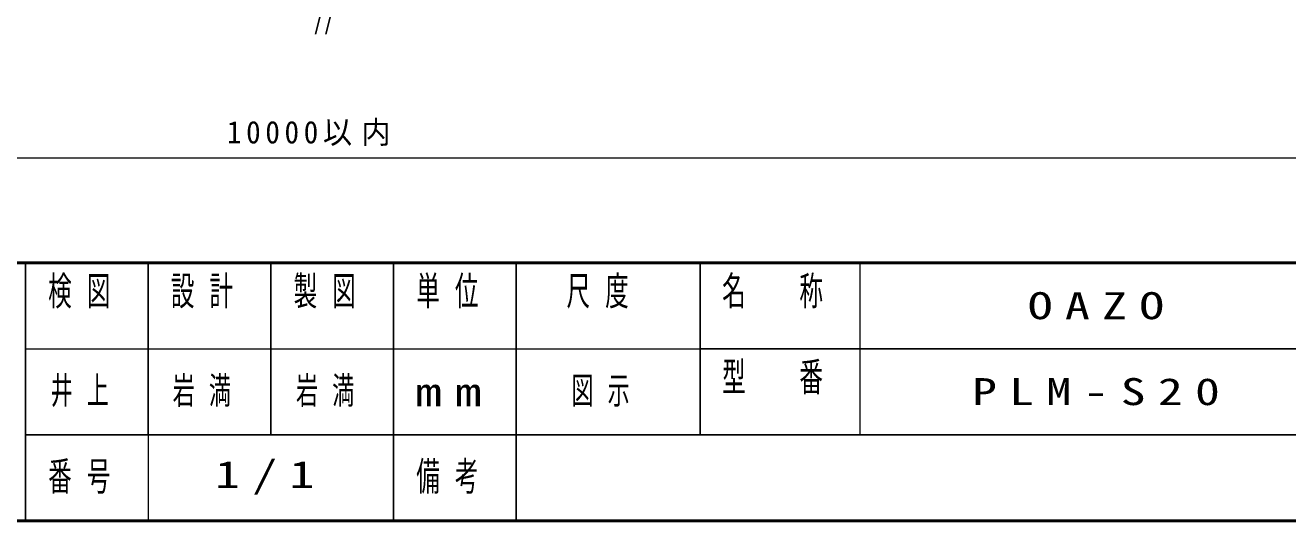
# Model space of a CAD drawing. Units: millimetres on the paper. Extents: x -385 to 420, y 0 to 267.
# Drawn here: x 177.5 to 280.4, y 0 to 40.4 of the extents above; entities that cross this region are included whole.
import ezdxf

# ---------------------------------------------------------------- set-up
doc = ezdxf.new("R2010")
doc.units = ezdxf.units.MM
doc.layers.add('1_20', color=7, linetype='Continuous', lineweight=25)
doc.layers.add('A3図枠', color=7, linetype='Continuous', lineweight=13)
doc.layers.add('図面プロファイル', color=7, linetype='Continuous')
doc.styles.add('ＭＳ ゴシック', font='')
doc.styles.get('ＭＳ ゴシック').set_extended_font_data('MS Gothic')

msp = doc.modelspace()

# ---------------------------------------------------------------- linework, layer by layer
at = {"layer": '1_20', "lineweight": 13}
msp.add_line((292.141, 29.528), (109.796, 29.528), dxfattribs=at)
at = {"layer": '1_20'}
for points in [[(201.135, 39.644), (201.488, 41.022), (201.202, 41.302), (201.973, 41.517), (201.687, 41.797), (202.04, 43.175)], [(201.99, 39.644), (202.344, 41.022), (202.058, 41.302), (202.828, 41.517), (202.542, 41.797), (202.896, 43.175)]]:
    msp.add_lwpolyline(points, dxfattribs=at)
at = {"layer": 'A3図枠', "lineweight": 50}
for p, q in [((35, 21), (420, 21)), ((35, 0), (420, 0))]:
    msp.add_line(p, q, dxfattribs=at)
at = {"layer": 'A3図枠', "color": 211, "lineweight": 25}
for p, q in [((177.5, 21), (177.5, 0)), ((187.5, 21), (187.5, 7)), ((197.5, 21), (197.5, 7)), ((207.5, 21), (207.5, 0)), ((217.5, 21), (217.5, 7)), ((232.5, 21), (232.5, 7)), ((232.5, 14), (350, 14)), ((177.5, 7), (420, 7))]:
    msp.add_line(p, q, dxfattribs=at)
at = {"layer": 'A3図枠'}
for p, q in [((245.5, 21), (245.5, 7)), ((177.5, 14), (232.5, 14)), ((187.5, 7), (187.5, 0))]:
    msp.add_line(p, q, dxfattribs=at)
at = {"layer": 'A3図枠', "lineweight": 25}
msp.add_line((217.5, 7), (217.5, 0), dxfattribs=at)

# ---------------------------------------------------------------- texts
at = {"layer": '1_20', "insert": (200.968, 30.528), "char_height": 1.833, "attachment_point": 8, "style": 'ＭＳ ゴシック'}
msp.add_mtext('\\T1.32;\\W0.95;10000以内', dxfattribs=at)
at = {"layer": 'A3図枠', "color": 4, "char_height": 2.346, "style": 'ＭＳ ゴシック'}
for s, insert, attachment_point in [('\\T1.64;\\W0.6;検図', (182.5, 19.9), 2), ('\\T1.64;\\W0.6;設計', (192.5, 19.9), 2), ('\\T1.64;\\W0.6;製図', (202.5, 19.9), 2), ('\\T1.64;\\W0.6;単位', (212.5, 19.9), 2), ('\\T1.64;\\W0.6;尺度', (224.75, 19.9), 2), ('\\T1.64;\\W0.6;名\u3000称', (239, 19.9), 2), ('\\T1.64;\\W0.6;型\u3000番', (239, 12.9), 2), ('\\T1.5;\\W1.35;mm', (212.5, 10.5), 5), ('\\T1.64;\\W0.6;備考', (212.5, 3.5), 5), ('\\T1.64;\\W0.6;番号', (182.5, 3.5), 5)]:
    msp.add_mtext(s, dxfattribs=dict(at, insert=insert, attachment_point=attachment_point))
at = {"layer": '図面プロファイル', "char_height": 2.199, "style": 'ＭＳ ゴシック'}
for s, insert, attachment_point in [('\\T1.5;\\W1.35;OAZO', (265.25, 17.5), 5), ('\\T1.64;\\W0.6;井上', (182.5, 10.5), 5), ('\\T1.64;\\W0.6;岩満', (189.5, 10.5), 4), ('\\T1.64;\\W0.6;岩満', (202.5, 10.5), 5), ('\\T1.64;\\W0.6;図示', (222, 10.5), 4), ('\\T1.5;\\W1.35;PLM-S20', (265.25, 10.5), 5), ('\\T1.5;\\W1.35;1/1', (197.5, 3.5), 5)]:
    msp.add_mtext(s, dxfattribs=dict(at, insert=insert, attachment_point=attachment_point))

doc.saveas('drawing.dxf')
